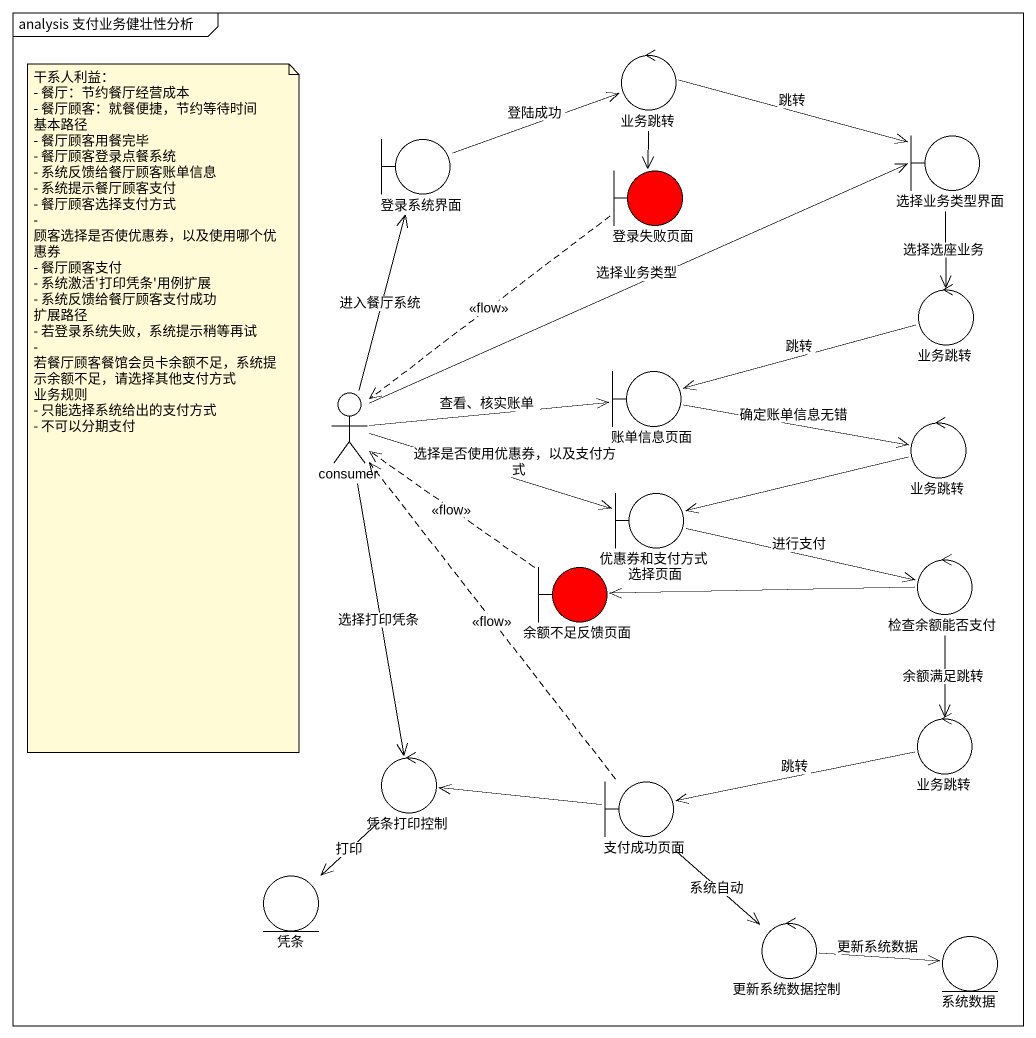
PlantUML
@startuml
mainframe analysis 支付业务健壮性分析
control 业务跳转
boundary 登录系统界面
boundary 登录失败页面 #FF0000
boundary 选择业务类型界面
control "业务跳转" as 业务跳转_2
actor consumer
boundary 账单信息页面
control "业务跳转" as 业务跳转_3
boundary 优惠券和支付方式选择页面
boundary 余额不足反馈页面 #FF0000
control 检查余额能否支付
control "业务跳转" as 业务跳转_4
control 凭条打印控制
boundary 支付成功页面
entity 凭条
control 更新系统数据控制
entity 系统数据
业务跳转 --> 登录失败页面
业务跳转 -right-> 选择业务类型界面 : 跳转
登录系统界面 -right-> 业务跳转 : 登陆成功
登录失败页面 ..> consumer : <<flow>>
选择业务类型界面 --> 业务跳转_2 : 选择选座业务
业务跳转_2 -left-> 账单信息页面 : 跳转
consumer -up-> 登录系统界面 : 进入餐厅系统
consumer -right-> 选择业务类型界面 : 选择业务类型
consumer -right-> 账单信息页面 : 查看、核实账单
consumer -right-> 优惠券和支付方式选择页面 : 选择是否使用优惠券，以及支付方式
consumer --> 凭条打印控制 : 选择打印凭条
账单信息页面 -right-> 业务跳转_3 : 确定账单信息无错
业务跳转_3 -left-> 优惠券和支付方式选择页面
优惠券和支付方式选择页面 -right-> 检查余额能否支付 : 进行支付
余额不足反馈页面 .up.> consumer : <<flow>>
检查余额能否支付 -left-> 余额不足反馈页面
检查余额能否支付 --> 业务跳转_4 : 余额满足跳转
业务跳转_4 -left-> 支付成功页面 : 跳转
凭条打印控制 --> 凭条 : 打印
支付成功页面 .up.> consumer : <<flow>>
支付成功页面 -left-> 凭条打印控制
支付成功页面 --> 更新系统数据控制 : 系统自动
更新系统数据控制 -right-> 系统数据 : 更新系统数据
note as N1
  干系人利益：
  - 餐厅：节约餐厅经营成本
  - 餐厅顾客：就餐便捷，节约等待时间
  基本路径
  - 餐厅顾客用餐完毕
  - 餐厅顾客登录点餐系统
  - 系统反馈给餐厅顾客账单信息
  - 系统提示餐厅顾客支付
  - 餐厅顾客选择支付方式
  - 顾客选择是否使优惠券，以及使用哪个优惠券
  - 餐厅顾客支付
  - 系统激活'打印凭条'用例扩展
  - 系统反馈给餐厅顾客支付成功
  扩展路径
  - 若登录系统失败，系统提示稍等再试
  - 若餐厅顾客餐馆会员卡余额不足，系统提示余额不足，请选择其他支付方式
  业务规则
  - 只能选择系统给出的支付方式
  - 不可以分期支付
end note
@enduml
